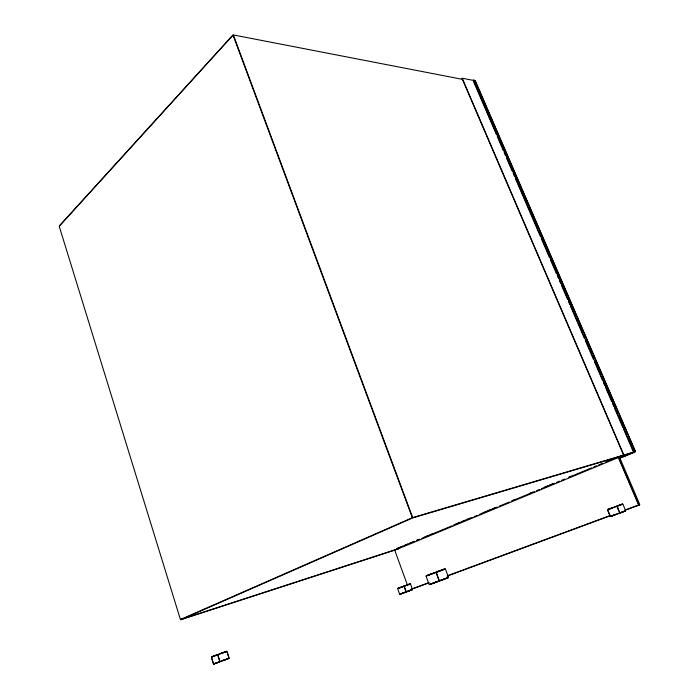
<?xml version="1.0" encoding="UTF-8"?>
<svg xmlns="http://www.w3.org/2000/svg" width="699" height="699" viewBox="0 0 699 699"><rect width="100%" height="100%" fill="white"/><g stroke="black" fill="none" stroke-linecap="round" stroke-linejoin="round"><path stroke-width="1.05" d="M59.432 225.917L232.942 35.107M59.31 226.083L232.828 35.273M180.534 619.532L412.078 517.845M180.779 619.69L412.358 518.055M396.752 548.619L402.781 546.111M404.791 545.272L407.805 544.023M409.815 543.184L412.829 541.935M416.849 540.266L418.858 539.427M424.896 536.919L427.91 535.67M429.92 534.831L432.934 533.582M454.044 524.809L460.073 522.302M462.083 521.471L465.097 520.222M467.107 519.383L470.121 518.134M482.188 513.118L485.202 511.869M487.212 511.03L490.226 509.781M492.236 508.942L495.25 507.692M512.341 500.589L515.355 499.339M529.423 493.494L532.437 492.236M544.504 487.229L547.518 485.971M549.528 485.141L552.542 483.883M569.624 476.788L572.647 475.538M606.819 461.331L609.834 460.082M396.7 548.794L414.795 541.279M416.805 540.449L419.819 539.191M421.829 538.361L451.991 525.831M454.001 525.001L472.096 517.487M474.105 516.648L477.12 515.399M479.13 514.56L482.144 513.311M484.154 512.472L497.225 507.046M499.235 506.207L509.291 502.039M511.301 501.2L534.42 491.598M536.43 490.768L539.445 489.51M541.454 488.68L554.525 483.245M556.535 482.415L559.549 481.165M561.559 480.327L564.574 479.077M568.593 477.408L570.602 476.569M573.626 475.32L591.721 467.806M593.731 466.967L596.745 465.717M598.755 464.879L602.774 463.21M605.788 461.96L611.817 459.453M613.836 458.614L616.85 457.364M620.31 456.491L623.333 455.232L620.31 456.526M396.595 549.501L623.525 455.399M628.017 454.271L630.035 453.433M619.812 457.88L634.037 452.061M619.253 458.291L634.01 452.297M619.777 458.247L634.893 452M211.579 656.868L217.59 654.605M435.827 572.175L426.294 575.784L435.066 572.577M220.596 653.556L226.616 651.285M436.386 572.079L444.957 568.846L436.202 572.035M217.511 654.814L211.5 657.077L226.703 651.433L221.775 653.294M426.233 576.028L435.774 572.429M436.587 572.228L445.158 568.995L436.421 572.184M403.917 586.12L397.801 588.418L403.812 586.208M404.057 586.12L410.173 583.822L404.171 586.024M607.772 509.501L622.512 504.031L616.999 506.041M438.116 581.21L429.343 584.513L448.33 577.444L439.601 580.729M610.437 516.386L616.037 514.281M620.022 512.848L625.596 510.751M438.325 581.35L429.562 584.652L448.269 577.689M610.629 516.5L616.23 514.385M439.54 580.983L448.295 577.689M619.961 513.049L625.526 510.952M403.873 586.286L397.757 588.584L403.769 586.374M404.197 586.216L410.313 583.918L404.31 586.12M607.754 509.693L621.673 504.521M213.745 663.901L228.87 658.275L222.911 660.468M405.796 591.948L399.784 594.202L405.936 591.931M406.364 591.773L412.366 589.528L406.224 591.791M228.826 658.467L213.885 664.033L219.862 661.831M405.936 592.044L399.924 594.299L412.323 589.694L406.32 591.939M639.026 504.888L639.672 504.634M638.938 505.124L639.594 504.879M411.58 589.074L428.959 582.634M447.203 575.889L610.821 515.32M625.133 510.025L638.502 505.071M411.571 589.248L428.95 582.817M447.316 576.02L610.987 515.469M625.194 510.2L639.506 504.905M610.55 516.351L625.474 510.794M610.699 516.474L625.456 510.978M213.649 663.936L219.678 661.717M211.64 656.85L226.563 651.302M222.832 660.677L228.879 658.449M607.711 509.527L613.32 507.474M617.2 506.146L622.783 504.101M426.215 576.037L434.018 573.189M607.641 509.737L612.324 508.024M180.866 619.681L398.605 548.864M180.683 619.515L395.346 549.729M412.952 517.522L623.482 455.171M624.006 454.988L634.194 451.965M412.856 517.872L623.394 455.451M623.91 455.259L635.05 451.912M634.124 451.79L635.19 451.467M233.387 34.95L462.292 79.31M473.275 80.001L474.813 80.315M462.17 78.209L473.782 80.481M475.224 80.726L635.234 450.969M475.189 80.944L635.12 451.03M474.036 80.735L479.234 92.766M480.099 94.776L484.861 105.802M485.726 107.803L493.948 126.851M494.813 128.861L496.115 131.866M496.98 133.867L503.044 147.9M503.909 149.909L505.211 152.915M506.076 154.925L512.131 168.957M512.996 170.958L519.06 184.999M519.925 187L524.687 198.027M525.552 200.036L526.854 203.042M529.021 208.049L533.783 219.084M534.648 221.085L535.95 224.091M536.815 226.1L537.68 228.101M538.973 231.107L542.87 240.133M543.735 242.134L545.037 245.148M545.902 247.149L551.965 261.181M552.83 263.191L561.052 282.239M561.917 284.24L564.521 290.26M565.386 292.261L566.688 295.266M567.553 297.276L573.608 311.308M574.473 313.309L575.775 316.324M576.64 318.325L577.505 320.334M578.807 323.34L582.704 332.357M583.569 334.367L584.871 337.372M585.736 339.382L591.791 353.414M592.656 355.415L593.958 358.421M594.823 360.431L600.887 374.463M601.752 376.473L604.347 382.484M605.212 384.494L606.514 387.499M607.379 389.5L613.442 403.533M614.307 405.542L615.609 408.548M616.474 410.558L617.767 413.563M618.632 415.564L622.529 424.59M623.394 426.591L624.696 429.605M625.561 431.606L626.863 434.612M627.728 436.622L631.625 445.639M632.49 447.648L633.792 450.654M473.511 80.394L633.705 451.414M473.529 81.538L496.404 134.549M497.269 136.55L503.315 150.547M504.18 152.548L505.473 155.545M506.338 157.546L512.376 171.552M513.241 173.553L514.543 176.55M515.399 178.551L540.441 236.559M541.306 238.56L549.501 257.564M550.366 259.565L556.413 273.562M557.278 275.563L558.571 278.56M559.436 280.561L560.729 283.567M561.594 285.568L567.632 299.565M568.497 301.566L569.79 304.563M570.655 306.564L584.469 338.569M585.334 340.57L593.538 359.574M594.403 361.575L602.599 380.579M603.464 382.571L604.757 385.577M605.622 387.578L611.669 401.576M612.534 403.576L613.827 406.582M614.692 408.574L622.888 427.578M623.753 429.579L633.25 451.58M462.319 78.454L623.735 454.752M462.056 78.541L623.517 454.857M619.34 456.735L639.699 504.346M618.414 457.006L638.79 504.687M618.161 457.102L638.536 504.783M622.931 504.294L625.614 510.497M617.173 506.399L619.821 512.673M616.955 506.478L619.602 512.751M607.667 509.964L610.279 516.203M607.614 509.99L610.236 516.22M445.473 569.187L448.435 577.103M436.342 572.525L439.322 580.528M436.071 572.621L439.051 580.624M233.449 35.238L412.567 517.234M233.117 35.352L412.2 517.374M426.137 576.369L429.072 584.303M410.505 584.049L412.427 589.301M394.62 549.886L407.657 585.657M404.249 586.347L406.171 591.642M404.066 586.417L405.988 591.712M397.696 588.811L399.601 594.071M229.01 657.977L226.983 651.573L228.975 657.995M217.922 654.902L219.949 661.368M217.704 654.989L219.731 661.455M211.491 657.331L213.501 663.744M211.448 657.34L213.457 663.762M59.266 226.45L180.359 619.305"/></g></svg>
